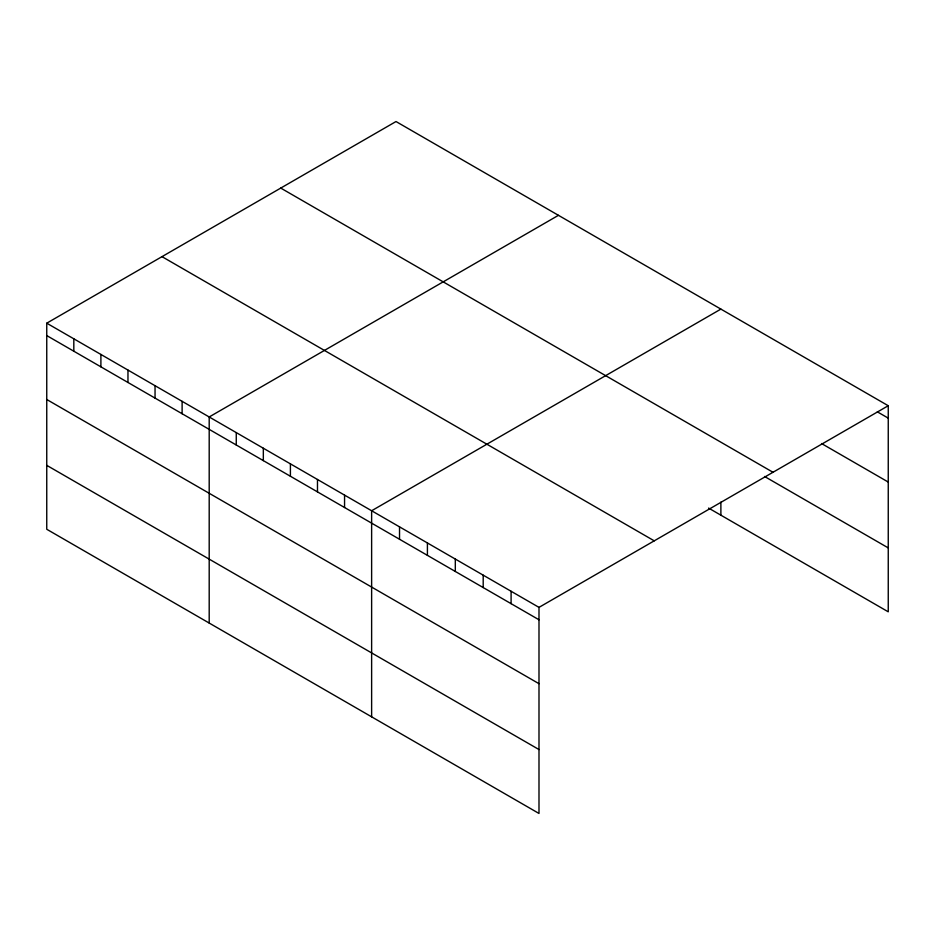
<?xml version="1.0" encoding="UTF-8"?>
<svg xmlns="http://www.w3.org/2000/svg" width="935" height="935" viewBox="0 0 935 935"><rect width="100%" height="100%" fill="white"/><g stroke="black" fill="none" stroke-linecap="round" stroke-linejoin="round"><path stroke-width="1.4" d="M538.992 683.695L538.992 607.376L46.75 323.183L46.75 529.268L538.992 813.462L538.992 683.695L46.75 399.502M708.578 508.079L888.25 611.817L888.25 405.732L396.008 121.538L46.75 323.183M558.452 215.319L209.195 416.963L209.195 623.049M720.885 309.111L371.627 510.755L371.627 716.829M538.992 607.376L888.25 405.732M877.334 411.832L888.25 418.132M821.549 443.541L888.25 482.051M280.757 188.087L773 472.28M764.549 476.476L888.25 547.898M162 256.646L654.243 540.839M46.75 335.583L538.992 619.776M46.75 465.35L538.992 749.543M720.885 502.118L720.885 515.185M511.094 591.271L511.094 603.671M483.196 575.165L483.196 587.566M455.31 559.06L455.31 571.46M427.412 542.954L427.412 555.355M399.525 526.861L399.525 539.25M344.559 495.118L344.559 507.518M317.479 479.491L317.479 491.892M290.411 463.865L290.411 476.254M263.331 448.227L263.331 460.628M236.263 432.601L236.263 445.002M182.115 401.337L182.115 413.738M155.046 385.711L155.046 398.1M127.966 370.073L127.966 382.473M100.898 354.447L100.898 366.847M73.818 338.821L73.818 351.209"/></g></svg>
